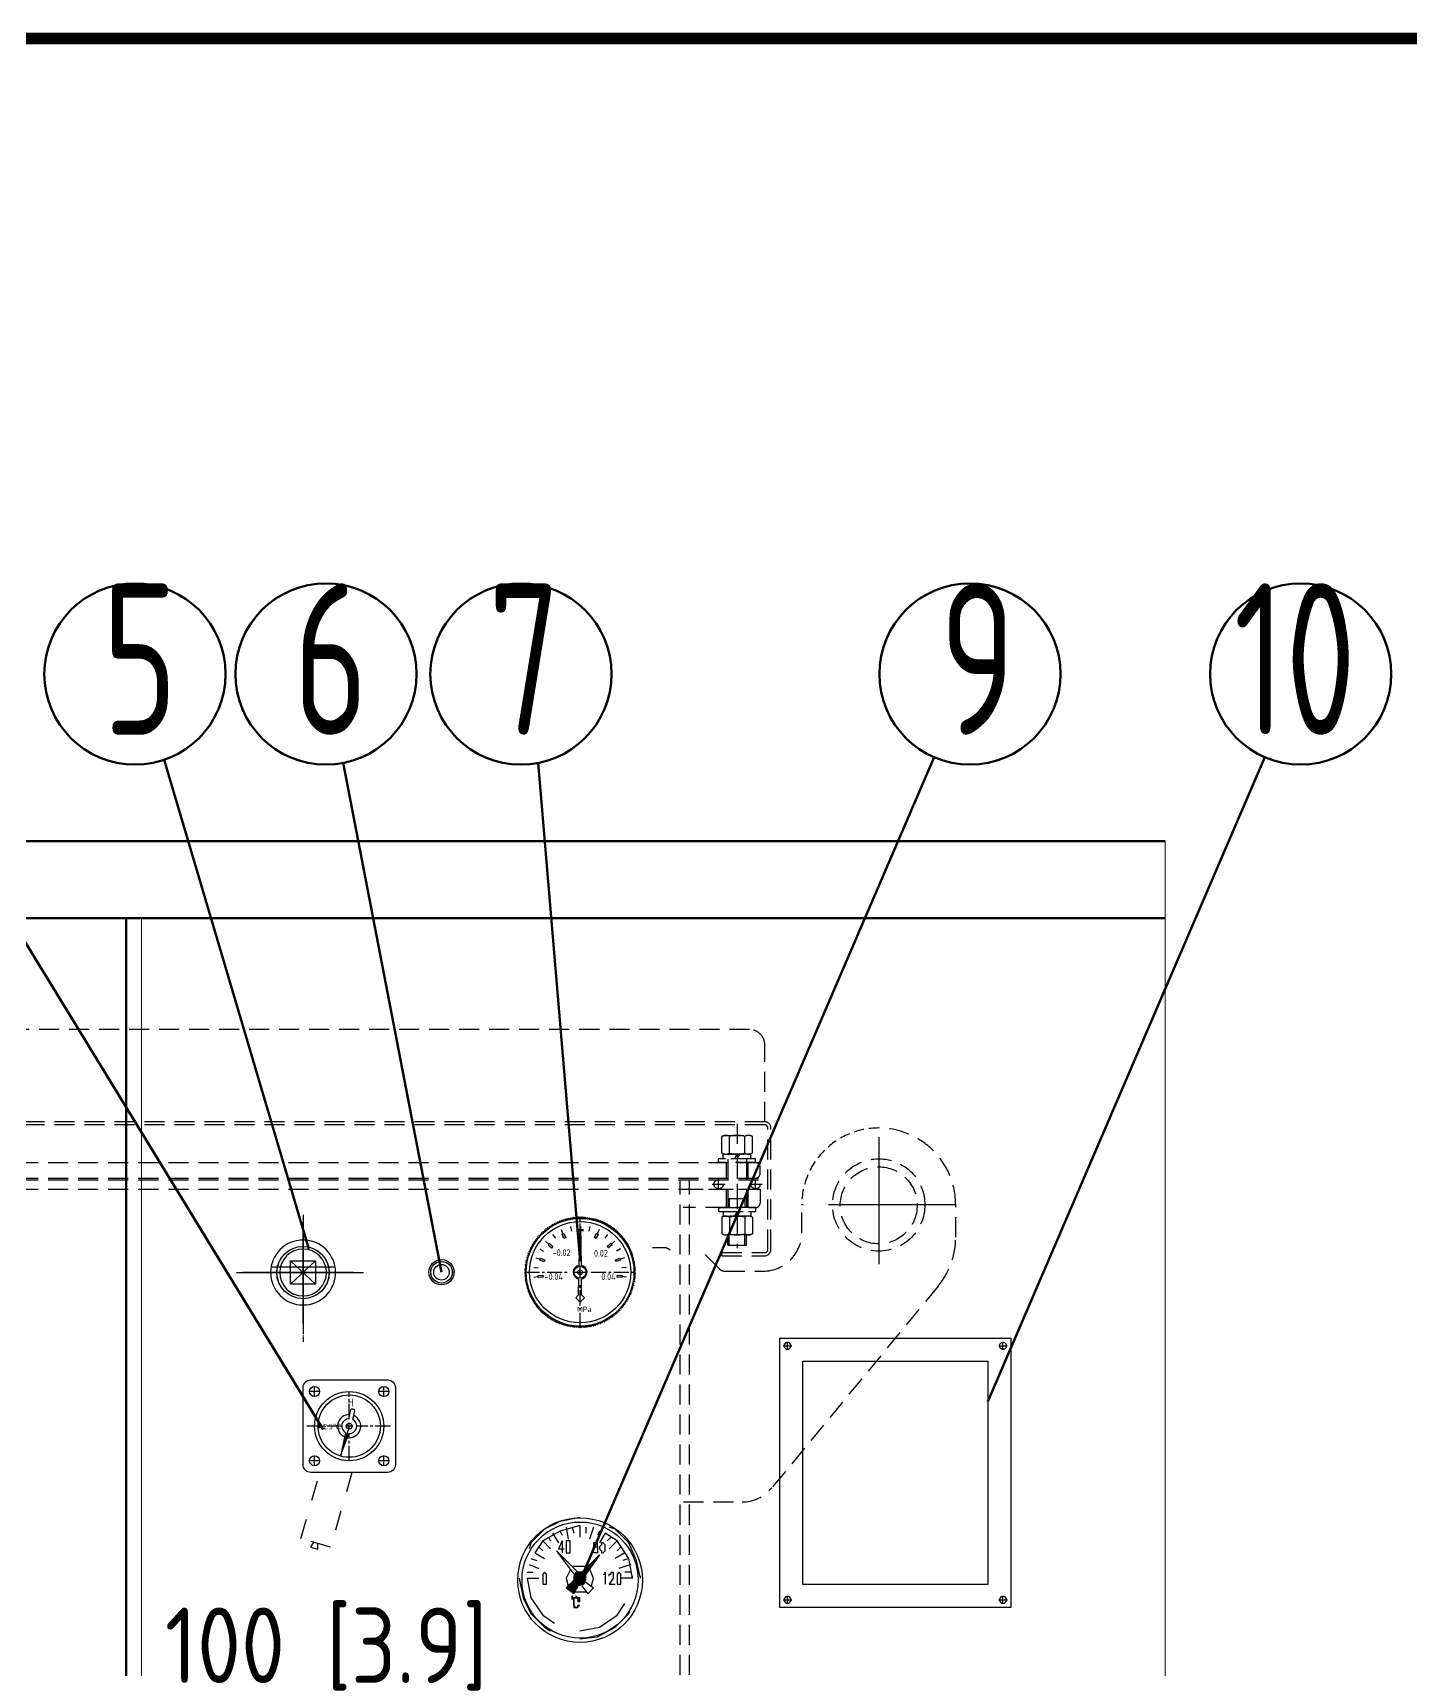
# Model space of a CAD drawing. Header units: millimetres. Extents: x 237080 to 246815, y -181726 to -175279.
# Drawn here: x 239492 to 240387, y -176555 to -175492 of the extents above; entities that cross this region are included whole.
import ezdxf

# ---------------------------------------------------------------- set-up
doc = ezdxf.new("R2010")
doc.units = ezdxf.units.MM
doc.header["$LTSCALE"] = 13
for name, pattern in [('CENTER', [50.8, 31.75, -6.35, 6.35, -6.35]), ('CENTER2', [1.125, 0.75, -0.125, 0.125, -0.125]), ('CENTERX2', [101.6, 63.5, -12.7, 12.7, -12.7]), ('DASHED', [0.75, 0.5, -0.25]), ('虚线', [2, 1, -1])]:
    doc.linetypes.add(name, pattern=pattern)
doc.layers.get('0').update_dxf_attribs({"color": 1, "linetype": 'CENTER'})
for name, color, linetype in [('1', 4, 'Continuous'), ('4虚线层', 6, 'DASHED'), ('PDF_Geometry', 7, 'Continuous'), ('中心线', 1, 'CENTER2'), ('粗实线', 4, 'Continuous')]:
    doc.layers.add(name, color=color, linetype=linetype)
for name, color, linetype, lineweight in [('2细实线', 3, 'Continuous', 20), ('标注、文本', 3, 'Continuous', 25), ('粗线', 4, 'Continuous', 50)]:
    doc.layers.add(name, color=color, linetype=linetype, lineweight=lineweight)
doc.styles.add('pdm', font='gbenor.shx', dxfattribs={"width": 0.8, "bigfont": 'gbhzfs.shx'})
doc.styles.get("Standard").update_dxf_attribs({"font": 'gbenor.shx', "bigfont": 'gbcbig.shx'})
doc.dimstyles.new('英寸 1-10', dxfattribs={"dimscale": 14, "dimtxt": 3.5, "dimasz": 2, "dimexe": 1.5, "dimexo": 0.5, "dimgap": 0.5, "dimtad": 1, "dimtoh": 1, "dimdec": 1, "dimdsep": 46, "dimtxsty": 'Standard', "dimcen": 2.5, "dimclrd": 3, "dimclre": 3, "dimclrt": 3, "dimadec": 0, "dimazin": 2, "dimtfac": 1, "dimtdec": 1, "dimtmove": 0, "dimatfit": 2, "dimfxl": 1, "dimarcsym": 0})

# ---------------------------------------------------------------- blocks, each defined once
blk = doc.blocks.new('*U180')
at = {"layer": '中心线', "color": 0, "linetype": 'CENTER2', "transparency": 16777216}
for p, q in [((0, 4.5), (0, 27.5)), ((-22.62, 0), (-4.5, 0)), ((4.5, 0), (22.62, 0)), ((0, -26.62), (0, -4.5))]:
    blk.add_line(p, q, dxfattribs=at)
at = {"layer": '中心线', "color": 0, "linetype": 'Continuous', "transparency": 16777216}
for p, q in [((-2.25, 0), (2.25, 0)), ((0, -2.25), (0, 2.25))]:
    blk.add_line(p, q, dxfattribs=at)
blk = doc.blocks.new('*U181')
at = {"layer": '中心线', "color": 0, "linetype": 'CENTER2', "transparency": 16777216}
for p, q in [((-3.37, 0), (-0.65, 0)), ((0, 0.65), (0, 3.37)), ((0.65, 0), (3.37, 0)), ((0, -3.37), (0, -0.65))]:
    blk.add_line(p, q, dxfattribs=at)
at = {"layer": '中心线', "color": 0, "linetype": 'Continuous', "transparency": 16777216}
for p, q in [((-0.325, 0), (0.325, 0)), ((0, -0.325), (0, 0.325))]:
    blk.add_line(p, q, dxfattribs=at)
blk = doc.blocks.new('*U182')
at = {"layer": '中心线', "color": 0, "linetype": 'CENTER2', "transparency": 16777216}
for p, q in [((-3.37, 0), (-0.65, 0)), ((0, 0.65), (0, 3.37)), ((0.65, 0), (3.37, 0)), ((0, -3.37), (0, -0.65))]:
    blk.add_line(p, q, dxfattribs=at)
at = {"layer": '中心线', "color": 0, "linetype": 'Continuous', "transparency": 16777216}
for p, q in [((-0.325, 0), (0.325, 0)), ((0, -0.325), (0, 0.325))]:
    blk.add_line(p, q, dxfattribs=at)
blk = doc.blocks.new('*U183')
at = {"layer": '中心线', "color": 0, "linetype": 'CENTER2', "transparency": 16777216}
for p, q in [((-3.37, 0), (-0.65, 0)), ((0, 0.65), (0, 3.37)), ((0.65, 0), (3.37, 0)), ((0, -3.37), (0, -0.65))]:
    blk.add_line(p, q, dxfattribs=at)
at = {"layer": '中心线', "color": 0, "linetype": 'Continuous', "transparency": 16777216}
for p, q in [((-0.325, 0), (0.325, 0)), ((0, -0.325), (0, 0.325))]:
    blk.add_line(p, q, dxfattribs=at)
blk = doc.blocks.new('*U184')
at = {"layer": '中心线', "color": 0, "linetype": 'CENTER2', "transparency": 16777216}
for p, q in [((-3.37, 0), (-0.65, 0)), ((0, 0.65), (0, 3.37)), ((0.65, 0), (3.37, 0)), ((0, -3.37), (0, -0.65))]:
    blk.add_line(p, q, dxfattribs=at)
at = {"layer": '中心线', "color": 0, "linetype": 'Continuous', "transparency": 16777216}
for p, q in [((-0.325, 0), (0.325, 0)), ((0, -0.325), (0, 0.325))]:
    blk.add_line(p, q, dxfattribs=at)
blk = doc.blocks.new('*U185')
at = {"layer": '中心线', "color": 0, "linetype": 'CENTER2', "transparency": 16777216}
for p, q in [((0, 7.2), (0, 36.12)), ((-36.12, 0), (-7.2, 0)), ((7.2, 0), (36.12, 0)), ((0, -36.12), (0, -7.2))]:
    blk.add_line(p, q, dxfattribs=at)
at = {"layer": '中心线', "color": 0, "linetype": 'Continuous', "transparency": 16777216}
for p, q in [((-3.6, 0), (3.6, 0)), ((0, -3.6), (0, 3.6))]:
    blk.add_line(p, q, dxfattribs=at)
blk = doc.blocks.new('*U186')
at = {"layer": '粗实线', "ltscale": 8}
for q in [(-0.6, -0.5), (0.6, -0.5)]:
    blk.add_line((0, 0.5), q, dxfattribs=at)
blk = doc.blocks.new('*U187')
at = {"layer": '粗实线', "color": 0, "linetype": 'ByBlock', "lineweight": -2, "transparency": 16777216}
for p, rotation in [((259928.5, 56056.7), 40.00000000000001), ((259929.4, 56057.5), 38.00000000000001), ((259930.4, 56058.3), 36), ((259931.4, 56059), 33.99999999999999), ((259932.5, 56059.6), 32), ((259933.5, 56060.3), 29.99999999999998), ((259934.6, 56060.9), 27.99999999999997), ((259935.7, 56061.4), 26.00000000000001), ((259936.9, 56062), 23.99999999999999), ((259938, 56062.5), 22), ((259939.2, 56062.9), 19.99999999999998), ((259940.3, 56063.3), 17.99999999999997), ((259941.5, 56063.7), 15.99999999999999), ((259942.7, 56064), 13.99999999999997), ((259943.9, 56064.3), 11.99999999999999), ((259945.1, 56064.5), 9.999999999999977), ((259946.4, 56064.7), 7.99999999999998), ((259947.6, 56064.8), 5.999999999999904), ((259948.8, 56065), 3.99999999999995), ((259950.1, 56065), 1.999999999999765), ((259952.5, 56065), 358.0000000000002), ((259953.8, 56065), 356), ((259955, 56064.8), 354.0000000000001), ((259956.2, 56064.7), 352.0000000000001), ((259957.5, 56064.5), 350.0000000000001), ((259958.7, 56064.3), 348.0000000000001), ((259959.9, 56064), 346.0000000000001), ((259961.1, 56063.7), 344.0000000000001), ((259962.3, 56063.3), 342.0000000000001), ((259963.4, 56062.9), 340), ((259964.6, 56062.5), 338), ((259965.7, 56062), 336.0000000000001), ((259966.9, 56061.4), 334), ((259968, 56060.9), 332.0000000000001), ((259969, 56060.3), 330.0000000000001), ((259970.1, 56059.6), 328), ((259971.1, 56059), 326.0000000000001), ((259972.2, 56058.3), 324), ((259973.1, 56057.5), 322.0000000000001), ((259974.1, 56056.7), 320), ((259920, 56046.2), 62.00000000000001), ((259920.6, 56047.3), 59.99999999999999), ((259921.2, 56048.4), 58.00000000000002), ((259921.9, 56049.4), 56), ((259922.6, 56050.4), 54), ((259923.3, 56051.4), 52.00000000000001), ((259924.1, 56052.4), 50), ((259924.9, 56053.3), 48.00000000000002), ((259925.8, 56054.2), 46), ((259926.6, 56055.1), 44.00000000000001), ((259927.5, 56055.9), 42.00000000000001), ((259975, 56055.9), 318), ((259976, 56055.1), 316), ((259976.8, 56054.2), 314), ((259977.7, 56053.3), 312), ((259978.5, 56052.4), 310), ((259979.3, 56051.4), 308.0000000000001), ((259980, 56050.4), 306), ((259980.7, 56049.4), 304), ((259981.4, 56048.4), 302), ((259982, 56047.3), 300.0000000000001), ((259982.6, 56046.2), 298), ((259916.3, 56035.7), 80.00000000000001), ((259916.6, 56036.9), 78), ((259916.9, 56038.1), 76), ((259917.2, 56039.3), 74), ((259917.5, 56040.5), 72), ((259917.9, 56041.7), 70.00000000000003), ((259918.4, 56042.8), 68), ((259918.9, 56044), 66.00000000000001), ((259919.4, 56045.1), 63.99999999999999), ((259983.2, 56045.1), 296), ((259983.7, 56044), 294), ((259984.2, 56042.8), 292), ((259984.7, 56041.7), 290), ((259985.1, 56040.5), 288.0000000000001), ((259985.4, 56039.3), 286), ((259985.7, 56038.1), 284.0000000000001), ((259986, 56036.9), 282), ((259986.3, 56035.7), 280), ((259915.9, 56032), 86), ((259915.8, 56030.8), 87.99999999999999), ((259915.8, 56029.5), 90), ((259915.8, 56028.3), 92), ((259915.9, 56027.1), 94), ((259916, 56033.3), 84.00000000000003), ((259916, 56025.8), 96), ((259916.1, 56034.5), 82), ((259916.1, 56024.6), 98.00000000000001), ((259986.4, 56034.5), 278), ((259986.4, 56024.6), 262.0000000000001), ((259986.6, 56033.3), 276.0000000000001), ((259986.6, 56025.8), 264), ((259986.7, 56032), 274), ((259986.8, 56030.8), 272), ((259986.8, 56028.3), 268.0000000000001), ((259986.7, 56027.1), 266), ((259986.8, 56029.5), 270), ((259916.3, 56023.4), 99.99999999999999), ((259916.6, 56022.2), 102), ((259916.9, 56021), 104), ((259917.2, 56019.8), 106), ((259917.5, 56018.6), 108), ((259917.9, 56017.4), 110), ((259918.4, 56016.2), 112), ((259918.9, 56015.1), 114), ((259919.4, 56014), 116), ((259983.2, 56014), 244), ((259983.7, 56015.1), 246), ((259984.2, 56016.2), 248), ((259984.7, 56017.4), 250), ((259985.1, 56018.6), 252), ((259985.4, 56019.8), 254.0000000000001), ((259985.7, 56021), 256), ((259986, 56022.2), 258.0000000000001), ((259986.3, 56023.4), 260), ((259920, 56012.9), 118), ((259920.6, 56011.8), 120), ((259921.2, 56010.7), 122), ((259921.9, 56009.7), 124), ((259922.6, 56008.7), 126), ((259923.3, 56007.7), 128), ((259924.1, 56006.7), 130), ((259924.9, 56005.8), 132), ((259925.8, 56004.9), 134), ((259926.6, 56004), 136), ((259927.5, 56003.2), 138), ((259975, 56003.2), 222.0000000000001), ((259976, 56004), 224), ((259976.8, 56004.9), 226), ((259977.7, 56005.8), 227.9999999999999), ((259978.5, 56006.7), 230), ((259979.3, 56007.7), 232), ((259980, 56008.7), 234), ((259980.7, 56009.7), 236), ((259981.4, 56010.7), 238), ((259982, 56011.8), 240), ((259982.6, 56012.9), 242), ((259928.5, 56002.4), 140.0000000000001), ((259929.4, 56001.6), 142.0000000000001), ((259930.4, 56000.8), 144), ((259931.4, 56000.1), 146), ((259932.5, 55999.4), 148), ((259933.5, 55998.8), 150), ((259934.6, 55998.2), 152), ((259935.7, 55997.6), 154), ((259936.9, 55997.1), 156), ((259938, 55996.6), 158), ((259939.2, 55996.2), 160), ((259940.3, 55995.8), 162), ((259941.5, 55995.4), 164), ((259942.7, 55995.1), 166), ((259943.9, 55994.8), 168.0000000000001), ((259945.1, 55994.6), 170), ((259946.4, 55994.4), 172), ((259947.6, 55994.2), 174.0000000000001), ((259948.8, 55994.1), 176.0000000000001), ((259950.1, 55994.1), 178.0000000000003), ((259951.3, 55994), 180), ((259952.5, 55994.1), 181.9999999999997), ((259953.8, 55994.1), 183.9999999999999), ((259955, 55994.2), 186), ((259956.2, 55994.4), 188), ((259957.5, 55994.6), 190), ((259958.7, 55994.8), 192), ((259959.9, 55995.1), 194), ((259961.1, 55995.4), 196), ((259962.3, 55995.8), 197.9999999999999), ((259963.4, 55996.2), 200), ((259964.6, 55996.6), 202), ((259965.7, 55997.1), 204), ((259966.9, 55997.6), 206), ((259968, 55998.2), 208), ((259969, 55998.8), 210), ((259970.1, 55999.4), 212), ((259971.1, 56000.1), 214), ((259972.2, 56000.8), 216), ((259973.1, 56001.6), 218), ((259974.1, 56002.4), 220.0000000000001)]:
    blk.add_blockref('*U186', p, dxfattribs=dict(at, rotation=rotation))
blk.add_blockref('*U186', (259951.3, 56065), dxfattribs=at)
blk = doc.blocks.new('*D242')
at = {"layer": '2细实线', "color": 3, "linetype": 'ByBlock', "lineweight": -2}
for p, q in [((239452.7, -177327.4), (239452.7, -176553.9)), ((239552.7, -177161.5), (239552.7, -176553.9)), ((239480.7, -176574.9), (239524.7, -176574.9)), ((239552.7, -176574.9), (239784.7, -176574.9))]:
    blk.add_line(p, q, dxfattribs=at)
at = {"layer": '2细实线', "color": 3, "linetype": 'ByBlock'}
for points in [[(239480.7, -176570.2), (239480.7, -176579.6), (239452.7, -176574.9)], [(239524.7, -176570.2), (239524.7, -176579.6), (239552.7, -176574.9)]]:
    blk.add_solid(points, dxfattribs=at)
at = {"layer": 'Defpoints', "color": 0, "linetype": 'ByBlock'}
for p in [(239552.7, -176574.9), (239552.7, -177168.5), (239452.7, -177334.4)]:
    blk.add_point(p, dxfattribs=at)
at = {"layer": '2细实线', "color": 3, "linetype": 'ByBlock', "insert": (239682.7, -176542.4), "char_height": 49, "attachment_point": 5}
blk.add_mtext('100 [3.9]', dxfattribs=at)
blk = doc.blocks.new('A$C3EE72B81')
at = {"layer": '粗实线', "lineweight": 30}
h = blk.add_hatch(color=256, dxfattribs=at)
h.dxf.hatch_style = 2
h.paths.add_polyline_path([(1.736, 1.82), (1.355, 1.439), (1.482, 1.439)])
h = blk.add_hatch(color=256, dxfattribs=at)
h.dxf.hatch_style = 2
h.paths.add_polyline_path([(1.228, 1.439), (1.185, 1.397), (1.439, 1.397)])
h = blk.add_hatch(color=256, dxfattribs=at)
h.dxf.hatch_style = 2
h.paths.add_polyline_path([(1.228, 1.439), (1.482, 1.439), (1.439, 1.397)])
h = blk.add_hatch(color=256, dxfattribs=at)
h.dxf.hatch_style = 2
h.paths.add_polyline_path([(1.058, 1.143), (1.016, 1.101), (1.27, 1.101)])
h = blk.add_hatch(color=256, dxfattribs=at)
h.dxf.hatch_style = 2
h.paths.add_polyline_path([(1.016, 1.101), (1.27, 1.101), (1.185, 0.974)])
h = blk.add_hatch(color=256, dxfattribs=at)
h.dxf.hatch_style = 2
h.paths.add_polyline_path([(1.101, 1.185), (1.058, 1.143), (1.27, 1.143)])
h = blk.add_hatch(color=256, dxfattribs=at)
h.dxf.hatch_style = 2
h.paths.add_polyline_path([(1.058, 1.143), (1.27, 1.143), (1.27, 1.101)])
h = blk.add_hatch(color=256, dxfattribs=at)
h.dxf.hatch_style = 2
h.paths.add_polyline_path([(1.185, 1.27), (1.101, 1.185), (1.397, 1.185)])
h = blk.add_hatch(color=256, dxfattribs=at)
h.dxf.hatch_style = 2
h.paths.add_polyline_path([(1.101, 1.185), (1.397, 1.185), (1.27, 1.143)])
h = blk.add_hatch(color=256, dxfattribs=at)
h.dxf.hatch_style = 2
h.paths.add_polyline_path([(1.185, 1.397), (1.185, 1.355), (1.439, 1.355)])
h = blk.add_hatch(color=256, dxfattribs=at)
h.dxf.hatch_style = 2
h.paths.add_polyline_path([(1.185, 1.397), (1.439, 1.397), (1.439, 1.355)])
h = blk.add_hatch(color=256, dxfattribs=at)
h.dxf.hatch_style = 2
h.paths.add_polyline_path([(1.185, 1.355), (1.185, 1.27), (1.439, 1.27)])
h = blk.add_hatch(color=256, dxfattribs=at)
h.dxf.hatch_style = 2
h.paths.add_polyline_path([(1.185, 1.355), (1.439, 1.355), (1.439, 1.27)])
h = blk.add_hatch(color=256, dxfattribs=at)
h.dxf.hatch_style = 2
h.paths.add_polyline_path([(1.185, 1.27), (1.439, 1.27), (1.397, 1.185)])
h = blk.add_hatch(color=256, dxfattribs=at)
h.dxf.hatch_style = 2
h.paths.add_polyline_path([(1.143, 0.889), (1.143, 0.847), (1.143, 0.889), (1.185, 0.889)])
h = blk.add_hatch(color=256, dxfattribs=at)
h.dxf.hatch_style = 2
h.paths.add_polyline_path([(1.228, 0.931), (1.228, 0.889), (1.185, 0.889), (1.185, 0.847), (1.185, 0.804), (1.185, 0.762), (1.185, 0.72), (1.185, 0.677), (1.228, 0.677), (1.27, 0.677), (1.228, 0.677), (1.185, 0.72), (1.185, 0.762), (1.185, 0.804), (1.185, 0.847), (1.185, 0.889), (1.228, 0.889), (1.27, 0.889)])
h = blk.add_hatch(color=256, dxfattribs=at)
h.dxf.hatch_style = 2
h.paths.add_polyline_path([(1.312, 0.72), (1.27, 0.72), (1.27, 0.677), (1.228, 0.677), (1.27, 0.677), (1.27, 0.72)])
h = blk.add_hatch(color=256, dxfattribs=at)
h.dxf.hatch_style = 2
h.paths.add_polyline_path([(1.312, 0.889), (1.27, 0.889), (1.27, 0.847), (1.27, 0.804), (1.312, 0.804)])
for points in [[(1.312, 2.625), (0.889, 2.54), (0.55, 2.371), (0.254, 2.074), (0.212, 1.947)], [(1.312, 2.625), (0.889, 2.54), (0.55, 2.371), (0.254, 2.074), (0.212, 1.947)], [(1.312, 2.455), (0.889, 2.328), (0.508, 2.117), (0.339, 1.863)], [(2.455, 1.312), (2.371, 1.736), (2.117, 2.117), (1.863, 2.286)], [(2.625, 1.312), (2.54, 1.693), (2.371, 2.074), (2.074, 2.371), (1.947, 2.413)], [(2.625, 1.312), (2.54, 1.693), (2.371, 2.074), (2.074, 2.371), (1.947, 2.413)], [(1.27, 1.439), (0.804, 1.905), (1.185, 1.397)], [(0.931, 2.117), (0.847, 1.947), (0.974, 1.947)], [(0.931, 2.117), (0.931, 1.863)], [(1.355, 1.439), (1.736, 1.82), (1.439, 1.397)], [(1.101, 1.482), (1.016, 1.312), (1.058, 1.143)], [(1.439, 1.566), (1.143, 1.566)], [(1.355, 1.439), (1.228, 1.439), (1.185, 1.355), (1.185, 1.27)], [(1.566, 1.143), (1.609, 1.312), (1.524, 1.524)], [(1.82, 1.397), (1.863, 1.397), (1.863, 1.439), (1.863, 1.185)], [(1.947, 1.355), (1.947, 1.397), (1.99, 1.397), (1.99, 1.439), (2.032, 1.439), (2.032, 1.397), (2.032, 1.355), (2.032, 1.312), (1.947, 1.185), (2.074, 1.185)], [(0, 1.312), (0.085, 0.889), (0.254, 0.55), (0.55, 0.254), (0.677, 0.169)], [(0, 1.312), (0.085, 0.889), (0.254, 0.55), (0.55, 0.254), (0.677, 0.169)], [(0.169, 1.312), (0.254, 0.889), (0.508, 0.508), (0.762, 0.339)], [(1.185, 0.974), (1.016, 1.101)], [(1.27, 1.143), (1.397, 1.185), (1.439, 1.27), (1.439, 1.397)], [(2.455, 1.312), (2.455, 1.355)], [(2.625, 1.312), (2.625, 1.355)], [(2.625, 1.312), (2.625, 1.355)], [(1.185, 1.016), (1.439, 1.016)], [(1.312, 0.169), (1.736, 0.254), (2.117, 0.508), (2.286, 0.762)], [(1.312, 0), (1.693, 0.042), (2.074, 0.254), (2.371, 0.55), (2.413, 0.677)], [(1.312, 0), (1.693, 0.042), (2.074, 0.254), (2.371, 0.55), (2.413, 0.677)]]:
    blk.add_lwpolyline(points, dxfattribs=at)
for points in [[(1.058, 2.117), (1.016, 2.117), (1.016, 2.074), (1.016, 1.99), (1.016, 1.905), (1.016, 1.863), (1.058, 1.863), (1.101, 1.863), (1.101, 1.905), (1.101, 1.99), (1.101, 2.074), (1.101, 2.117)], [(1.651, 2.074), (1.609, 2.074), (1.609, 2.032), (1.609, 1.99), (1.651, 1.99), (1.693, 1.99), (1.693, 1.947), (1.693, 1.905), (1.693, 1.863), (1.651, 1.863), (1.609, 1.863), (1.609, 1.905), (1.609, 1.947), (1.609, 1.99), (1.651, 1.99), (1.693, 1.99), (1.693, 2.032), (1.693, 2.074)], [(1.778, 2.074), (1.778, 2.032), (1.736, 1.99), (1.736, 1.947), (1.778, 1.905), (1.778, 1.863), (1.82, 1.863), (1.863, 1.905), (1.863, 1.947), (1.863, 1.99), (1.863, 2.032), (1.82, 2.074)], [(0.55, 1.439), (0.508, 1.397), (0.508, 1.312), (0.508, 1.228), (0.508, 1.185), (0.55, 1.185), (0.593, 1.185), (0.593, 1.228), (0.593, 1.312), (0.593, 1.397)], [(2.159, 1.439), (2.117, 1.397), (2.117, 1.312), (2.117, 1.27), (2.117, 1.228), (2.117, 1.185), (2.159, 1.185), (2.201, 1.185), (2.201, 1.228), (2.201, 1.27), (2.201, 1.312), (2.201, 1.397)], [(1.397, 1.312), (1.397, 1.397), (1.312, 1.397), (1.228, 1.397), (1.185, 1.312), (1.228, 1.228), (1.312, 1.185), (1.397, 1.228)], [(1.143, 0.931), (1.143, 0.889), (1.143, 0.847), (1.143, 0.889)], [(1.143, 0.889), (1.143, 0.847), (1.143, 0.889), (1.185, 0.889)], [(1.228, 0.931), (1.228, 0.889), (1.185, 0.889), (1.185, 0.847), (1.185, 0.804), (1.185, 0.762), (1.185, 0.72), (1.185, 0.677), (1.228, 0.677), (1.27, 0.677), (1.228, 0.677), (1.185, 0.72), (1.185, 0.762), (1.185, 0.804), (1.185, 0.847), (1.185, 0.889), (1.228, 0.889), (1.27, 0.889)], [(1.27, 0.889), (1.228, 0.889)], [(1.312, 0.72), (1.27, 0.72), (1.27, 0.677), (1.228, 0.677), (1.27, 0.677), (1.27, 0.72)], [(1.312, 0.889), (1.27, 0.889), (1.27, 0.847), (1.27, 0.804), (1.312, 0.804)]]:
    blk.add_lwpolyline(points, close=True, dxfattribs=at)
for points in [[(0.635, 2.201), (0.635, 2.201), (0.677, 2.117), (0.677, 2.117)], [(0.72, 2.286), (0.72, 2.286), (0.847, 2.074), (0.847, 2.074)], [(0.889, 2.328), (0.889, 2.328), (0.931, 2.244), (0.931, 2.244)], [(1.016, 2.413), (1.016, 2.413), (1.058, 2.159), (1.058, 2.159)], [(1.143, 2.413), (1.143, 2.413), (1.185, 2.286), (1.185, 2.286)], [(1.312, 2.455), (1.312, 2.455), (1.312, 2.201), (1.312, 2.201)], [(1.439, 2.413), (1.439, 2.413), (1.439, 2.286), (1.439, 2.286)], [(1.609, 2.413), (1.609, 2.413), (1.524, 2.159), (1.524, 2.159)], [(1.736, 2.328), (1.736, 2.328), (1.693, 2.244), (1.693, 2.244)], [(1.863, 2.286), (1.863, 2.286), (1.736, 2.074), (1.736, 2.074)], [(1.99, 2.201), (1.99, 2.201), (1.905, 2.117), (1.905, 2.117)], [(0.339, 1.863), (0.339, 1.863), (0.55, 1.736), (0.55, 1.736)], [(0.423, 1.99), (0.423, 1.99), (0.508, 1.905), (0.508, 1.905)], [(0.508, 2.117), (0.508, 2.117), (0.677, 1.947), (0.677, 1.947)], [(2.117, 2.117), (2.117, 2.117), (1.947, 1.947), (1.947, 1.947)], [(2.286, 1.863), (2.286, 1.863), (2.074, 1.736), (2.074, 1.736)], [(2.201, 1.99), (2.201, 1.99), (2.117, 1.905), (2.117, 1.905)], [(0.169, 1.439), (0.169, 1.439), (0.296, 1.439), (0.296, 1.439)], [(0.212, 1.609), (0.212, 1.609), (0.423, 1.524), (0.423, 1.524)], [(0.254, 1.736), (0.254, 1.736), (0.381, 1.693), (0.381, 1.693)], [(2.413, 1.609), (2.413, 1.609), (2.159, 1.524), (2.159, 1.524)], [(2.371, 1.736), (2.371, 1.736), (2.244, 1.693), (2.244, 1.693)], [(2.413, 1.439), (2.413, 1.439), (2.286, 1.439), (2.286, 1.439)], [(0.169, 1.312), (0.169, 1.312), (0.381, 1.312), (0.381, 1.312)], [(0.169, 1.312), (0.169, 1.312), (0.423, 1.312), (0.423, 1.312)], [(1.185, 1.27), (1.185, 1.27), (1.016, 1.101), (1.016, 1.101)], [(1.27, 1.143), (1.27, 1.143), (1.185, 0.974), (1.185, 0.974)], [(1.355, 1.143), (1.355, 1.143), (1.482, 0.974), (1.482, 0.974)], [(1.439, 1.228), (1.439, 1.228), (1.609, 1.101), (1.609, 1.101)], [(1.609, 1.101), (1.609, 1.101), (1.482, 0.974), (1.482, 0.974)], [(2.455, 1.312), (2.455, 1.312), (2.201, 1.312), (2.201, 1.312)], [(2.455, 1.312), (2.455, 1.312), (2.244, 1.312), (2.244, 1.312)]]:
    blk.add_open_spline(points, degree=3, dxfattribs=at)
blk = doc.blocks.new('A$C74305C97')
at = {"layer": '粗实线', "lineweight": 30}
for p, q in [((0.506, 1.12), (1.141, 0.527)), ((0.506, 0.527), (1.141, 1.12))]:
    blk.add_line(p, q, dxfattribs=at)
for points in [[(1.141, 1.12), (0.506, 1.12), (0.506, 0.527)], [(1.141, 0.527), (1.141, 1.12)], [(0.506, 0.527), (1.141, 0.527)]]:
    blk.add_lwpolyline(points, dxfattribs=at)
for radius in [0.823, 0.593]:
    blk.add_circle((0.823, 0.823), radius, dxfattribs=at)
blk = doc.blocks.new('A$C16496DF1')
at = {"layer": '1', "color": 1, "linetype": 'CENTERX2', "lineweight": -3, "ltscale": 0.1}
for p, q in [((32.7, 65.6), (32.7, 0)), ((65.6, 32.8), (0, 32.8))]:
    blk.add_line(p, q, dxfattribs=at)
at = {"layer": '粗实线', "lineweight": 30}
for centre in [(32.7, 32.8), (32.8, 32.8)]:
    blk.add_circle(centre, 17, dxfattribs=at)
at = {"layer": '标注、文本', "xscale": -25.64999999999418, "yscale": 25.64999999999418, "zscale": 25.65}
blk.add_blockref('A$C74305C97', (53.9, 11.7), dxfattribs=at)

msp = doc.modelspace()

# ---------------------------------------------------------------- hatches: boundary and pattern name
at = {"layer": '粗实线', "ltscale": 8}
h = msp.add_hatch(color=256, dxfattribs=at)
h.dxf.hatch_style = 1
h.paths.add_polyline_path([(239837.165, -176275.611), (239838.364, -176275.093), (239837.145, -176272.287), (239835.945, -176272.805)])
h.paths.add_polyline_path([(239829.158, -176281.778), (239830.043, -176280.816), (239827.788, -176278.749), (239826.903, -176279.711)])
h.paths.add_polyline_path([(239824.352, -176290.668), (239824.769, -176289.43), (239821.868, -176288.459), (239821.451, -176289.697)])
h.paths.add_polyline_path([(239823.577, -176300.745), (239823.455, -176299.444), (239820.409, -176299.737), (239820.532, -176301.038)])
h.paths.add_polyline_path([(239856.928, -176275.058), (239858.116, -176275.602), (239859.385, -176272.818), (239858.197, -176272.274)])
h.paths.add_polyline_path([(239865.267, -176280.767), (239866.131, -176281.747), (239868.423, -176279.72), (239867.559, -176278.74)])
h.paths.add_polyline_path([(239870.563, -176289.374), (239870.954, -176290.621), (239873.872, -176289.702), (239873.481, -176288.454)])
h.paths.add_polyline_path([(239871.901, -176299.392), (239871.75, -176300.69), (239874.79, -176301.036), (239874.941, -176299.738)])
h = msp.add_hatch(color=256, dxfattribs=at)
h.dxf.hatch_style = 1
h.paths.add_polyline_path([(239677.418, -176397.529, 0.01235133), (239677.443, -176398.529), (239679.418, -176398.529), (239679.418, -176397.529)])
h.paths.add_polyline_path([(239677.443, -176396.529, 0.01235133), (239677.418, -176397.529), (239679.418, -176397.529), (239679.418, -176396.529)])

# ---------------------------------------------------------------- linework, layer by layer
at = {"color": 7, "linetype": 'ByBlock', "lineweight": 30}
for points in [[(239977.433, -176340.33), (240127.455, -176340.33), (240127.455, -176515.345), (239977.433, -176515.345)], [(239992.433, -176355.33), (240112.455, -176355.33), (240112.455, -176500.345), (239992.433, -176500.345)]]:
    msp.add_lwpolyline(points, close=True, dxfattribs=at)
msp.add_circle((240122.428, -176345.328), 2.25)
at = {"layer": '1', "color": 1, "linetype": 'CENTERX2', "lineweight": -3, "ltscale": 0.1}
for p, q in [((240041.668, -176209.826), (240041.668, -176297.767)), ((239667.668, -176260.222), (239667.668, -176334.836)), ((240091.668, -176253.797), (239991.668, -176253.797)), ((239624.384, -176297.666), (239710.952, -176297.666)), ((239628.18, -176297.543), (239628.29, -176297.543)), ((239629.009, -176297.543), (239634.648, -176297.543)), ((239635.367, -176297.543), (239635.478, -176297.543)), ((239636.169, -176297.543), (239641.808, -176297.543)), ((239642.527, -176297.543), (239642.637, -176297.543)), ((239643.356, -176297.543), (239648.995, -176297.543)), ((239667.682, -176324.937), (239667.682, -176330.576)), ((239667.682, -176331.267), (239667.682, -176331.405)), ((239667.682, -176332.096), (239667.682, -176337.736)), ((239667.682, -176338.454), (239667.682, -176338.565)), ((239667.682, -176339.284), (239667.682, -176342.767))]:
    msp.add_line(p, q, dxfattribs=at)
at = {"layer": '1', "const_width": 7.598}
msp.add_lwpolyline([(237644.367, -181487.227), (245980.009, -181487.227), (245980.009, -175495.985), (237644.367, -175495.985), (237644.367, -181487.227)], dxfattribs=at)
at = {"layer": '2细实线', "linetype": 'ByBlock'}
for p, q in [((240227.668, -177867.529), (240227.668, -176017.529)), ((239562.668, -176067.529), (239562.668, -177677.529))]:
    msp.add_line(p, q, dxfattribs=at)
at = {"layer": '4虚线层', "ltscale": 2}
for p, q in [((239957.668, -176139.805), (238943.668, -176139.805)), ((239967.668, -176199.805), (239967.668, -176149.805)), ((239967.668, -176201.805), (238930.204, -176201.805)), ((239967.668, -176199.805), (238933.668, -176199.805)), ((239939.743, -176209.379), (239941.073, -176208.611)), ((239941.073, -176208.611), (239958.263, -176208.611)), ((239949.668, -176201.029), (239949.668, -176281.829)), ((239959.593, -176209.379), (239958.263, -176208.611)), ((239969.668, -176282.788), (239969.668, -176203.805)), ((239971.668, -176282.788), (239971.668, -176203.805)), ((239939.743, -176220.043), (239939.743, -176209.379)), ((239944.705, -176220.043), (239944.705, -176209.379)), ((239954.63, -176220.043), (239954.63, -176209.379)), ((239959.593, -176220.043), (239959.593, -176209.379)), ((238936.668, -176226.311), (239969.668, -176226.311)), ((239937.668, -176226.311), (239937.668, -176223.811)), ((239961.668, -176223.811), (239937.668, -176223.811)), ((239961.668, -176226.311), (239937.668, -176226.311)), ((239939.743, -176220.043), (239941.073, -176220.811)), ((239940.668, -176223.811), (239940.668, -176220.811)), ((239958.668, -176220.811), (239940.668, -176220.811)), ((239958.668, -176223.811), (239940.668, -176223.811)), ((239941.073, -176220.811), (239958.263, -176220.811)), ((239942.668, -176226.311), (239942.668, -176236.311)), ((239943.668, -176224.029), (239943.668, -176249.529)), ((239947.968, -176223.811), (239949.668, -176220.811)), ((239949.668, -176223.811), (239951.368, -176220.811)), ((239949.668, -176223.872), (239949.668, -176267.139)), ((239955.668, -176224.029), (239955.668, -176249.529)), ((239956.668, -176226.311), (239956.668, -176236.311)), ((239959.593, -176220.043), (239958.263, -176220.811)), ((239958.668, -176223.811), (239958.668, -176220.811)), ((239961.668, -176226.311), (239961.668, -176223.811)), ((239964.668, -176233.311), (239964.668, -176229.311)), ((239964.668, -176233.311), (239964.668, -176229.311)), ((238936.668, -176236.311), (239969.668, -176236.311)), ((238936.668, -176237.529), (239969.668, -176237.529)), ((239912.668, -177787.529), (239912.668, -176237.529)), ((239918.668, -177787.529), (239918.668, -176237.529)), ((239933.484, -176240.311), (239941.852, -176240.311)), ((239937.668, -176243.549), (239937.668, -176237.072)), ((239957.484, -176240.311), (239965.852, -176240.311)), ((239961.668, -176243.549), (239961.668, -176237.072)), ((238936.668, -176243.529), (239969.668, -176243.529)), ((239914.668, -176243.529), (239964.668, -176243.529)), ((239914.668, -176243.529), (239964.668, -176243.529)), ((239942.668, -176243.529), (239942.668, -176255.529)), ((239943.668, -176249.529), (239955.668, -176249.529)), ((239943.668, -176249.529), (239943.668, -176255.529)), ((239944.568, -176249.529), (239944.568, -176255.529)), ((239954.768, -176249.529), (239954.768, -176255.529)), ((239955.668, -176249.529), (239955.668, -176255.529)), ((239956.668, -176243.529), (239956.668, -176255.529)), ((239964.668, -176243.529), (239964.668, -176252.529)), ((239961.668, -176255.529), (239914.668, -176255.529)), ((239937.668, -176255.529), (239961.668, -176255.529)), ((239937.668, -176255.529), (239937.668, -176258.029)), ((239937.668, -176258.029), (239961.668, -176258.029)), ((239939.743, -176261.796), (239941.073, -176261.029)), ((239939.743, -176261.796), (239939.743, -176272.461)), ((239940.668, -176258.029), (239958.668, -176258.029)), ((239940.668, -176258.029), (239940.668, -176261.029)), ((239940.668, -176261.029), (239958.668, -176261.029)), ((239958.263, -176261.029), (239941.073, -176261.029)), ((239944.705, -176261.796), (239944.705, -176272.461)), ((239949.668, -176258.029), (239947.968, -176261.029)), ((239951.368, -176258.029), (239949.668, -176261.029)), ((239954.63, -176261.796), (239954.63, -176272.461)), ((239959.593, -176261.796), (239958.263, -176261.029)), ((239958.668, -176258.029), (239958.668, -176261.029)), ((239959.593, -176261.796), (239959.593, -176272.461)), ((239961.668, -176255.529), (239961.668, -176258.029)), ((239991.668, -176271.788), (239991.668, -176253.805)), ((240091.668, -176274.802), (240091.668, -176253.805)), ((239939.743, -176272.461), (239941.073, -176273.229)), ((239959.593, -176272.461), (239958.263, -176273.229)), ((239902.58, -176281.672), (239894.668, -176281.672)), ((239938.142, -176295.303), (239926.136, -176283.157)), ((239958.263, -176273.229), (239941.073, -176273.229)), ((239943.668, -176279.971), (239943.668, -176273.229)), ((239943.668, -176279.971), (239955.668, -176279.971)), ((239944.568, -176279.971), (239944.568, -176273.229)), ((239954.768, -176279.971), (239954.768, -176273.229)), ((239955.668, -176279.971), (239955.668, -176273.229)), ((239939.672, -176284.788), (239967.668, -176284.788)), ((239939.672, -176286.788), (239939.672, -176284.788)), ((239939.672, -176286.788), (239967.668, -176286.788)), ((239941.698, -176296.788), (239966.668, -176296.788)), ((240080.246, -176306.61), (239972.168, -176437.692)), ((239914.841, -176446.788), (239952.879, -176446.788))]:
    msp.add_line(p, q, dxfattribs=at)
for centre, radius in [((240041.668, -176253.797), 30), ((240041.668, -176254.046), 25), ((239937.668, -176240.311), 3), ((239961.668, -176240.311), 3)]:
    msp.add_circle(centre, radius, dxfattribs=at)
for centre, radius, start, end in [((239957.668, -176149.805), 10, 0, 90), ((239942.278, -176213.18), 4.569, 57.914436, 123.704561), ((239949.668, -176226.611), 18, 73.996597, 106.003403), ((239957.058, -176213.18), 4.569, 56.295439, 122.085564), ((239967.668, -176203.805), 4, 0, 90), ((239967.668, -176203.805), 2, 0, 90), ((240041.668, -176253.805), 50, 0, 90), ((239942.278, -176216.242), 4.569, 236.295439, 302.085564), ((239949.668, -176202.811), 18, 253.996597, 286.003403), ((239957.058, -176216.242), 4.569, 237.441248, 303.704561), ((239961.668, -176229.311), 3, 0, 90), ((239961.668, -176229.311), 3, 0, 90), ((239961.668, -176233.311), 3, 270, 0), ((239961.668, -176233.311), 3, 270, 0), ((239942.278, -176265.598), 4.569, 57.441248, 123.704561), ((239949.668, -176279.029), 18, 73.996597, 106.003403), ((239957.058, -176265.598), 4.569, 56.295439, 122.085564), ((239961.668, -176252.529), 3, 270, 0), ((239942.278, -176268.66), 4.569, 236.295439, 302.085564), ((239949.668, -176255.229), 18, 253.996597, 286.003403), ((239957.058, -176268.66), 4.569, 237.914436, 303.704561), ((239966.668, -176271.788), 25, 270, 0), ((239902.58, -176286.672), 5, 44.668094, 90), ((239967.668, -176282.788), 2, 270, 0), ((239967.668, -176282.788), 4, 270, 0), ((240041.668, -176274.802), 50, 320.494144, 0), ((239941.698, -176291.788), 5, 224.668094, 270), ((239952.879, -176421.788), 25, 270, 320.494144)]:
    msp.add_arc(centre, radius, start, end, dxfattribs=at)
at = {"layer": '4虚线层'}
msp.add_arc((240041.668, -176253.805), 50, 90, 180, dxfattribs=at)
at = {"layer": 'PDF_Geometry', "lineweight": 25}
for points in [[(239977.433, -176340.33), (240127.455, -176340.33), (240127.455, -176515.345), (239977.433, -176515.345), (239977.433, -176340.33)], [(239979.512, -176345.328), (239985.297, -176345.328)], [(239979.849, -176345.328), (239984.96, -176345.328)], [(239984.679, -176345.328), (239984.567, -176344.598), (239984.23, -176343.98), (239983.724, -176343.475), (239983.106, -176343.194), (239982.432, -176343.082), (239981.702, -176343.194), (239981.084, -176343.475), (239980.579, -176343.98), (239980.298, -176344.598), (239980.186, -176345.328), (239980.298, -176346.002), (239980.579, -176346.62), (239981.084, -176347.126), (239981.702, -176347.463), (239982.432, -176347.575), (239983.106, -176347.463), (239983.724, -176347.126), (239984.23, -176346.62), (239984.567, -176346.002), (239984.679, -176345.328)], [(239982.432, -176347.856), (239982.432, -176342.745)], [(240119.872, -176345.328), (240124.983, -176345.328)], [(240122.4, -176347.856), (240122.4, -176342.745)], [(239979.512, -176510.346), (239985.297, -176510.346)], [(239979.849, -176510.346), (239984.96, -176510.346)], [(239984.679, -176510.346), (239984.567, -176509.616), (239984.23, -176508.998), (239983.724, -176508.493), (239983.106, -176508.212), (239982.432, -176508.099), (239981.702, -176508.212), (239981.084, -176508.493), (239980.579, -176508.998), (239980.298, -176509.616), (239980.186, -176510.346), (239980.298, -176511.02), (239980.579, -176511.638), (239981.084, -176512.143), (239981.702, -176512.48), (239982.432, -176512.593), (239983.106, -176512.48), (239983.724, -176512.143), (239984.23, -176511.638), (239984.567, -176511.02), (239984.679, -176510.346)], [(239982.432, -176512.874), (239982.432, -176507.762)], [(240119.535, -176510.346), (240125.32, -176510.346)], [(240119.872, -176510.346), (240124.983, -176510.346)], [(240124.702, -176510.346), (240124.59, -176509.616), (240124.253, -176508.998), (240123.747, -176508.493), (240123.13, -176508.212), (240122.399, -176508.099), (240121.726, -176508.212), (240121.108, -176508.493), (240120.602, -176508.998), (240120.265, -176509.616), (240120.153, -176510.346), (240120.265, -176511.02), (240120.602, -176511.638), (240121.108, -176512.143), (240121.726, -176512.48), (240122.399, -176512.593), (240123.13, -176512.48), (240123.747, -176512.143), (240124.253, -176511.638), (240124.59, -176511.02), (240124.702, -176510.346)], [(240122.4, -176512.874), (240122.4, -176507.762)]]:
    msp.add_lwpolyline(points, dxfattribs=at)
at = {"layer": '中心线', "ltscale": 8}
msp.add_line((239697.668, -176397.529), (239692.086, -176416.994), dxfattribs=at)
at = {"layer": '标注、文本'}
msp.add_line((240041.668, -176203.805), (240041.668, -176203.805), dxfattribs=at)
at = {"layer": '标注、文本', "color": 4, "lineweight": 30}
msp.add_line((239647.557, -176293.977), (239687.778, -176293.977), dxfattribs=at)
at = {"layer": '标注、文本'}
for radius in [8.198, 5.053]:
    msp.add_circle((239757.623, -176297.529), radius, dxfattribs=at)
at = {"layer": '粗实线', "lineweight": 50}
for p, q in [((239414.612, -175964.552), (239680.698, -176399.722)), ((239577.47, -175964.552), (239671.484, -176282.403)), ((240077.687, -175962.912), (239847.668, -176497.529)), ((240292.541, -175962.912), (240112.455, -176381.473)), ((239693.728, -175966.635), (239757.668, -176297.529)), ((239820.395, -175966.635), (239847.668, -176290.329)), ((240227.668, -176017.529), (238677.668, -176017.529)), ((238677.668, -176067.529), (240227.668, -176067.529)), ((239552.668, -176067.529), (239552.668, -177677.529))]:
    msp.add_line(p, q, dxfattribs=at)
at = {"layer": '粗实线', "ltscale": 8}
for p, q in [((239835.337, -176269.833), (239836.545, -176272.546)), ((239841.365, -176267.874), (239841.982, -176270.779)), ((239847.435, -176267.641), (239846.92, -176293.09)), ((239847.901, -176267.648), (239848.414, -176293.09)), ((239853.971, -176267.874), (239853.354, -176270.779)), ((239859.999, -176269.833), (239858.791, -176272.546)), ((239821.413, -176282.37), (239823.985, -176283.855)), ((239825.138, -176277.243), (239827.345, -176279.23)), ((239829.848, -176273.002), (239831.594, -176275.404)), ((239865.488, -176273.002), (239863.742, -176275.404)), ((239870.198, -176277.243), (239867.991, -176279.23)), ((239873.923, -176282.37), (239871.351, -176283.855)), ((239818.835, -176288.16), (239821.659, -176289.078)), ((239876.501, -176288.16), (239873.677, -176289.078)), ((239817.517, -176294.36), (239820.471, -176294.67)), ((239817.517, -176300.698), (239820.471, -176300.387)), ((239846.739, -176312.24), (239846.741, -176301.934)), ((239847.668, -176297.529), (239847.668, -176297.529)), ((239848.59, -176312.232), (239848.592, -176301.934)), ((239877.819, -176294.36), (239874.865, -176294.67)), ((239877.819, -176300.698), (239874.865, -176300.387)), ((239697.385, -176392.662), (239698.737, -176386.857)), ((239699.968, -176393.23), (239701.307, -176387.51))]:
    msp.add_line(p, q, dxfattribs=at)
at = {"layer": '粗实线', "linetype": '虚线'}
for p, q in [((239666.327, -176470.548), (239678.63, -176427.644)), ((239699.436, -176427.644), (239685.552, -176476.06)), ((239685.552, -176476.06), (239666.327, -176470.548))]:
    msp.add_line(p, q, dxfattribs=at)
at = {"layer": '粗实线', "ltscale": 8}
for points in [[(239835.945, -176272.805), (239837.145, -176272.287), (239838.364, -176275.093), (239837.165, -176275.611)], [(239858.197, -176272.274), (239859.385, -176272.818), (239858.116, -176275.602), (239856.928, -176275.058)], [(239826.903, -176279.711), (239827.788, -176278.749), (239830.043, -176280.816), (239829.158, -176281.778)], [(239867.559, -176278.74), (239868.423, -176279.72), (239866.131, -176281.747), (239865.267, -176280.767)], [(239821.451, -176289.697), (239821.868, -176288.459), (239824.769, -176289.43), (239824.352, -176290.668)], [(239873.481, -176288.454), (239873.872, -176289.702), (239870.954, -176290.621), (239870.563, -176289.374)], [(239820.532, -176301.038), (239820.409, -176299.737), (239823.455, -176299.444), (239823.577, -176300.745)], [(239874.941, -176299.738), (239874.79, -176301.036), (239871.75, -176300.69), (239871.901, -176299.392)], [(239677.418, -176398.529), (239677.418, -176396.529), (239679.418, -176396.529), (239679.418, -176398.529)]]:
    msp.add_lwpolyline(points, close=True, dxfattribs=at)
msp.add_lwpolyline([(239848.59, -176312.232), (239850.496, -176314.139), (239847.668, -176316.967), (239844.84, -176314.139), (239846.739, -176312.24)], dxfattribs=at)
msp.add_lwpolyline([(239667.668, -176422.529), (239667.668, -176372.529, -0.41421356), (239672.668, -176367.529), (239722.668, -176367.529, -0.41421356), (239727.668, -176372.529), (239727.668, -176422.529, -0.41421356), (239722.668, -176427.529), (239672.668, -176427.529, -0.41421356)], format="xyb", close=True, dxfattribs=at)
at = {"layer": '粗实线', "lineweight": 30}
msp.add_lwpolyline([(239695.322, -176401.802), (239692.269, -176416.129), (239697.341, -176402.393)], dxfattribs=at)
at = {"layer": '粗实线', "linetype": '虚线'}
msp.add_lwpolyline([(239677.345, -176477.473), (239677.382, -176473.718), (239674.498, -176472.891), (239672.539, -176476.095)], close=True, dxfattribs=at)
at = {"layer": '粗实线', "lineweight": 50}
for centre in [(239558.465, -175908.841), (239682.561, -175908.841), (239809.227, -175908.841), (240100.951, -175908.841), (240315.805, -175908.841)]:
    msp.add_circle(centre, 58.863, dxfattribs=at)
at = {"layer": '粗实线', "ltscale": 8}
for centre, radius in [((239847.668, -176297.529), 35), ((239847.668, -176297.529), 32.886), ((239847.668, -176297.529), 3.902), ((239847.668, -176297.529), 1.539), ((239675.168, -176375.029), 3.25), ((239697.668, -176397.529), 22.5), ((239697.668, -176397.529), 20.25), ((239720.168, -176375.029), 3.25), ((239697.668, -176397.529), 1.912), ((239675.168, -176420.029), 3.25), ((239720.168, -176420.029), 3.25), ((239847.668, -176497.529), 40.5), ((239847.668, -176497.529), 37.73)]:
    msp.add_circle(centre, radius, dxfattribs=at)
at = {"layer": '粗实线', "lineweight": 30}
for centre in [(239757.623, -176297.529), (239757.668, -176297.529)]:
    msp.add_circle(centre, 7, dxfattribs=at)
at = {"layer": '粗实线', "lineweight": 100, "ltscale": 8}
for start, end in [(90.596077, 94.713943), (85.286057, 89.403923)]:
    msp.add_arc((239847.668, -176297.529), 27.347, start, end, dxfattribs=at)
at = {"layer": '粗实线', "ltscale": 8}
for centre, radius, start, end in [((239847.653, -176268.745), 1.125, 77.232147, 101.166338), ((239847.668, -176297.529), 4.501, 99.562847, 258.119717), ((239847.668, -176297.529), 4.501, 281.852274, 80.457285), ((239699.849, -176387.863), 1.5, 13.635534, 137.8644), ((239697.668, -176397.529), 7.5, 87.488081, 247.183961), ((239697.668, -176397.529), 4.875, 93.323823, 241.237828), ((239697.668, -176397.529), 7.5, 260.321362, 67.156494), ((239697.668, -176397.529), 4.875, 266.153988, 61.849616)]:
    msp.add_arc(centre, radius, start, end, dxfattribs=at)

# ---------------------------------------------------------------- block references
at = {"color": 7, "linetype": 'ByBlock', "lineweight": 30}
msp.add_blockref('A$C16496DF1', (239634.919, -176330.503), dxfattribs=at)
at = {"layer": '中心线', "linetype": 'CENTER2'}
msp.add_blockref('*U185', (239847.668, -176297.529), dxfattribs=at)
at = {"layer": '中心线', "linetype": 'CENTER2', "rotation": 90}
for name, p in [('*U180', (239697.668, -176397.529)), ('*U182', (239675.168, -176375.029)), ('*U183', (239720.168, -176375.029)), ('*U181', (239675.168, -176420.029)), ('*U184', (239720.168, -176420.029))]:
    msp.add_blockref(name, p, dxfattribs=at)
at = {"layer": '标注、文本', "xscale": 30, "yscale": 30, "zscale": 30}
msp.add_blockref('A$C3EE72B81', (239808.146, -176535.638), dxfattribs=at)
at = {"layer": '粗实线'}
msp.add_blockref('*U187', (-20103.627, -232327.073), dxfattribs=at)

# ---------------------------------------------------------------- texts
at = {"layer": '粗实线', "lineweight": 50, "style": 'pdm', "width": 0.8}
for s, height, p in [('5', 98.351, (239537.33, -175948.255)), ('6', 98.351, (239661.425, -175948.255)), ('7', 98.351, (239788.092, -175948.255)), ('9', 98.351, (240081.383, -175948.255)), ('10', 98.3509, (240272.325, -175948.255))]:
    msp.add_text(s, height=height, dxfattribs=at).set_placement(p)
at = {"layer": '粗实线', "ltscale": 8, "attachment_point": 1}
for s, insert, char_height in [('-0.02', (239829.855, -176282.569), 4.375), ('0.02', (239856.7, -176282.983), 4.375), ('-0.04', (239824.585, -176298.159), 4.375), ('0.04', (239861.446, -176298.19), 4.375), ('MPa', (239845.799, -176319.894), 3.5), ('2.5℃', (239680.698, -176396.029), 3.5)]:
    msp.add_mtext_dynamic_manual_height_columns(s, width=2.11177, gutter_width=1, heights=[0], dxfattribs=dict(at, insert=insert, char_height=char_height))
at = {"layer": '粗线', "lineweight": 200, "ltscale": 8, "insert": (239696.78, -176379.529), "char_height": 5.2, "attachment_point": 1}
msp.add_mtext_dynamic_manual_height_columns('H', width=2.6, gutter_width=65, heights=[0], dxfattribs=at)

# ---------------------------------------------------------------- dimensions: what is measured, and where the dimension line sits
at = {"layer": '2细实线', "linetype": 'ByBlock'}
dim = msp.add_linear_dim(base=(239552.668, -176574.885), p1=(239452.668, -177334.394), p2=(239552.668, -177168.533), dimstyle='英寸 1-10', dxfattribs=at)
dim.commit()
dim.dimension.update_dxf_attribs({"geometry": '*D242', "text_midpoint": (239682.677, -176542.365)})

doc.saveas('drawing.dxf')
